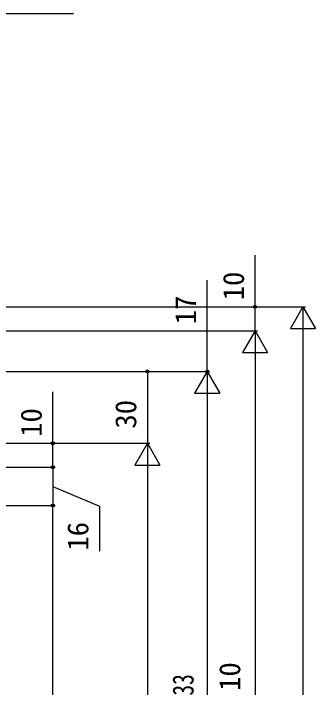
# Model space of a CAD drawing. Units: millimetres, scale not verified. Extents: x -525 to 525, y -783 to 778.
# Drawn here: x 120.6 to 246.8, y 255.6 to 537.1 of the extents above; entities that cross this region are included whole.
import ezdxf
from ezdxf.enums import TextEntityAlignment as Align

# ---------------------------------------------------------------- set-up
doc = ezdxf.new("R2010")
doc.units = ezdxf.units.MM
doc.header["$LTSCALE"] = 4
doc.layers.add('0-6_YKK_D', color=6, linetype='Continuous')
doc.styles.add('ＭＳ ゴシック', font='')
doc.styles.get('ＭＳ ゴシック').set_extended_font_data('MS Gothic')

msp = doc.modelspace()

# ---------------------------------------------------------------- linework, layer by layer
at = {"layer": '0-6_YKK_D'}
for p, q in [((-15.015, 414.619), (242.579, 414.619)), ((-15.015, 414.619), (222.579, 414.619)), ((241.579, 414.619), (236.329, 405.526)), ((241.579, 414.619), (246.829, 405.526)), ((241.579, 414.619), (241.579, 396.433)), ((236.329, 405.526), (246.829, 405.526)), ((17.485, 404.619), (222.579, 404.619)), ((17.485, 404.619), (202.579, 404.619)), ((17.485, 404.619), (222.579, 404.619)), ((221.579, 404.619), (216.329, 395.526)), ((221.579, 404.619), (226.829, 395.526)), ((221.579, 404.619), (221.579, 386.433)), ((241.579, 404.119), (241.579, -17.881)), ((216.329, 395.526), (226.829, 395.526)), ((221.579, 394.119), (221.579, -17.881)), ((-12.715, 387.619), (202.579, 387.619)), ((-12.715, 387.619), (202.579, 387.619)), ((-12.715, 387.619), (177.579, 387.619)), ((176.579, 387.619), (176.579, 357.619)), ((201.579, 387.619), (196.329, 378.526)), ((201.579, 387.619), (206.829, 378.526)), ((201.579, 387.619), (201.579, 369.433)), ((196.329, 378.526), (206.829, 378.526)), ((201.579, 377.119), (201.579, -1.881)), ((2.285, 357.619), (138.078, 357.619)), ((2.285, 357.619), (177.579, 357.619)), ((2.285, 357.619), (177.579, 357.619)), ((176.579, 357.619), (171.329, 348.526)), ((176.579, 357.619), (181.829, 348.526)), ((176.579, 357.619), (176.579, 339.433)), ((-12.715, 347.619), (138.078, 347.619)), ((-12.715, 347.619), (138.078, 347.619)), ((137.078, 347.619), (137.078, 331.619)), ((171.329, 348.526), (181.829, 348.526)), ((176.579, 347.119), (176.579, 28.119)), ((-55.715, 331.619), (138.078, 331.619)), ((-55.715, 331.619), (138.078, 331.619)), ((137.078, 43.619), (137.078, 331.619))]:
    msp.add_line(p, q, dxfattribs=at)
for points in [[(17.785, 413.619), (19.06, 415.828), (89.088, 537.119), (145.766, 537.119)], [(221.579, 404.619), (221.579, 414.619), (221.579, 436.169)], [(201.579, 387.619), (201.579, 404.619), (201.579, 425.692)], [(137.078, 347.619), (137.078, 357.619), (137.078, 379.169)], [(137.078, 339.619), (156.579, 331.289), (156.579, 312.63)]]:
    msp.add_lwpolyline(points, dxfattribs=at)
for centre in [(221.579, 414.619), (176.579, 387.619), (201.579, 387.619), (137.078, 357.619), (137.078, 347.619), (137.078, 347.619), (137.078, 331.619), (137.078, 331.619)]:
    msp.add_circle(centre, 0.637, dxfattribs=at)

# ---------------------------------------------------------------- texts
at = {"layer": '0-6_YKK_D', "style": 'ＭＳ ゴシック'}
for s, p in [('10', (219.579, 417.328)), ('17', (199.579, 407.328)), ('30', (174.579, 363.755)), ('10', (135.078, 360.328)), ('16', (154.579, 312.789)), ('ジョイント枠出来寸高JH＝既設窓枠開口高KH－10', (218.011, 2.255))]:
    msp.add_text(s, height=8.798, rotation=90, dxfattribs=at).set_placement(p, align=Align.BOTTOM_LEFT)
at = {"layer": '0-6_YKK_D', "style": 'ＭＳ ゴシック', "width": 0.75}
msp.add_text('新設窓H＝既設窓枠開口高KH－43＝ジョイント枠出来寸高JH－33', height=8.798, rotation=90, dxfattribs=at).set_placement((198.511, 4.807), align=Align.BOTTOM_LEFT)

doc.saveas('drawing.dxf')
